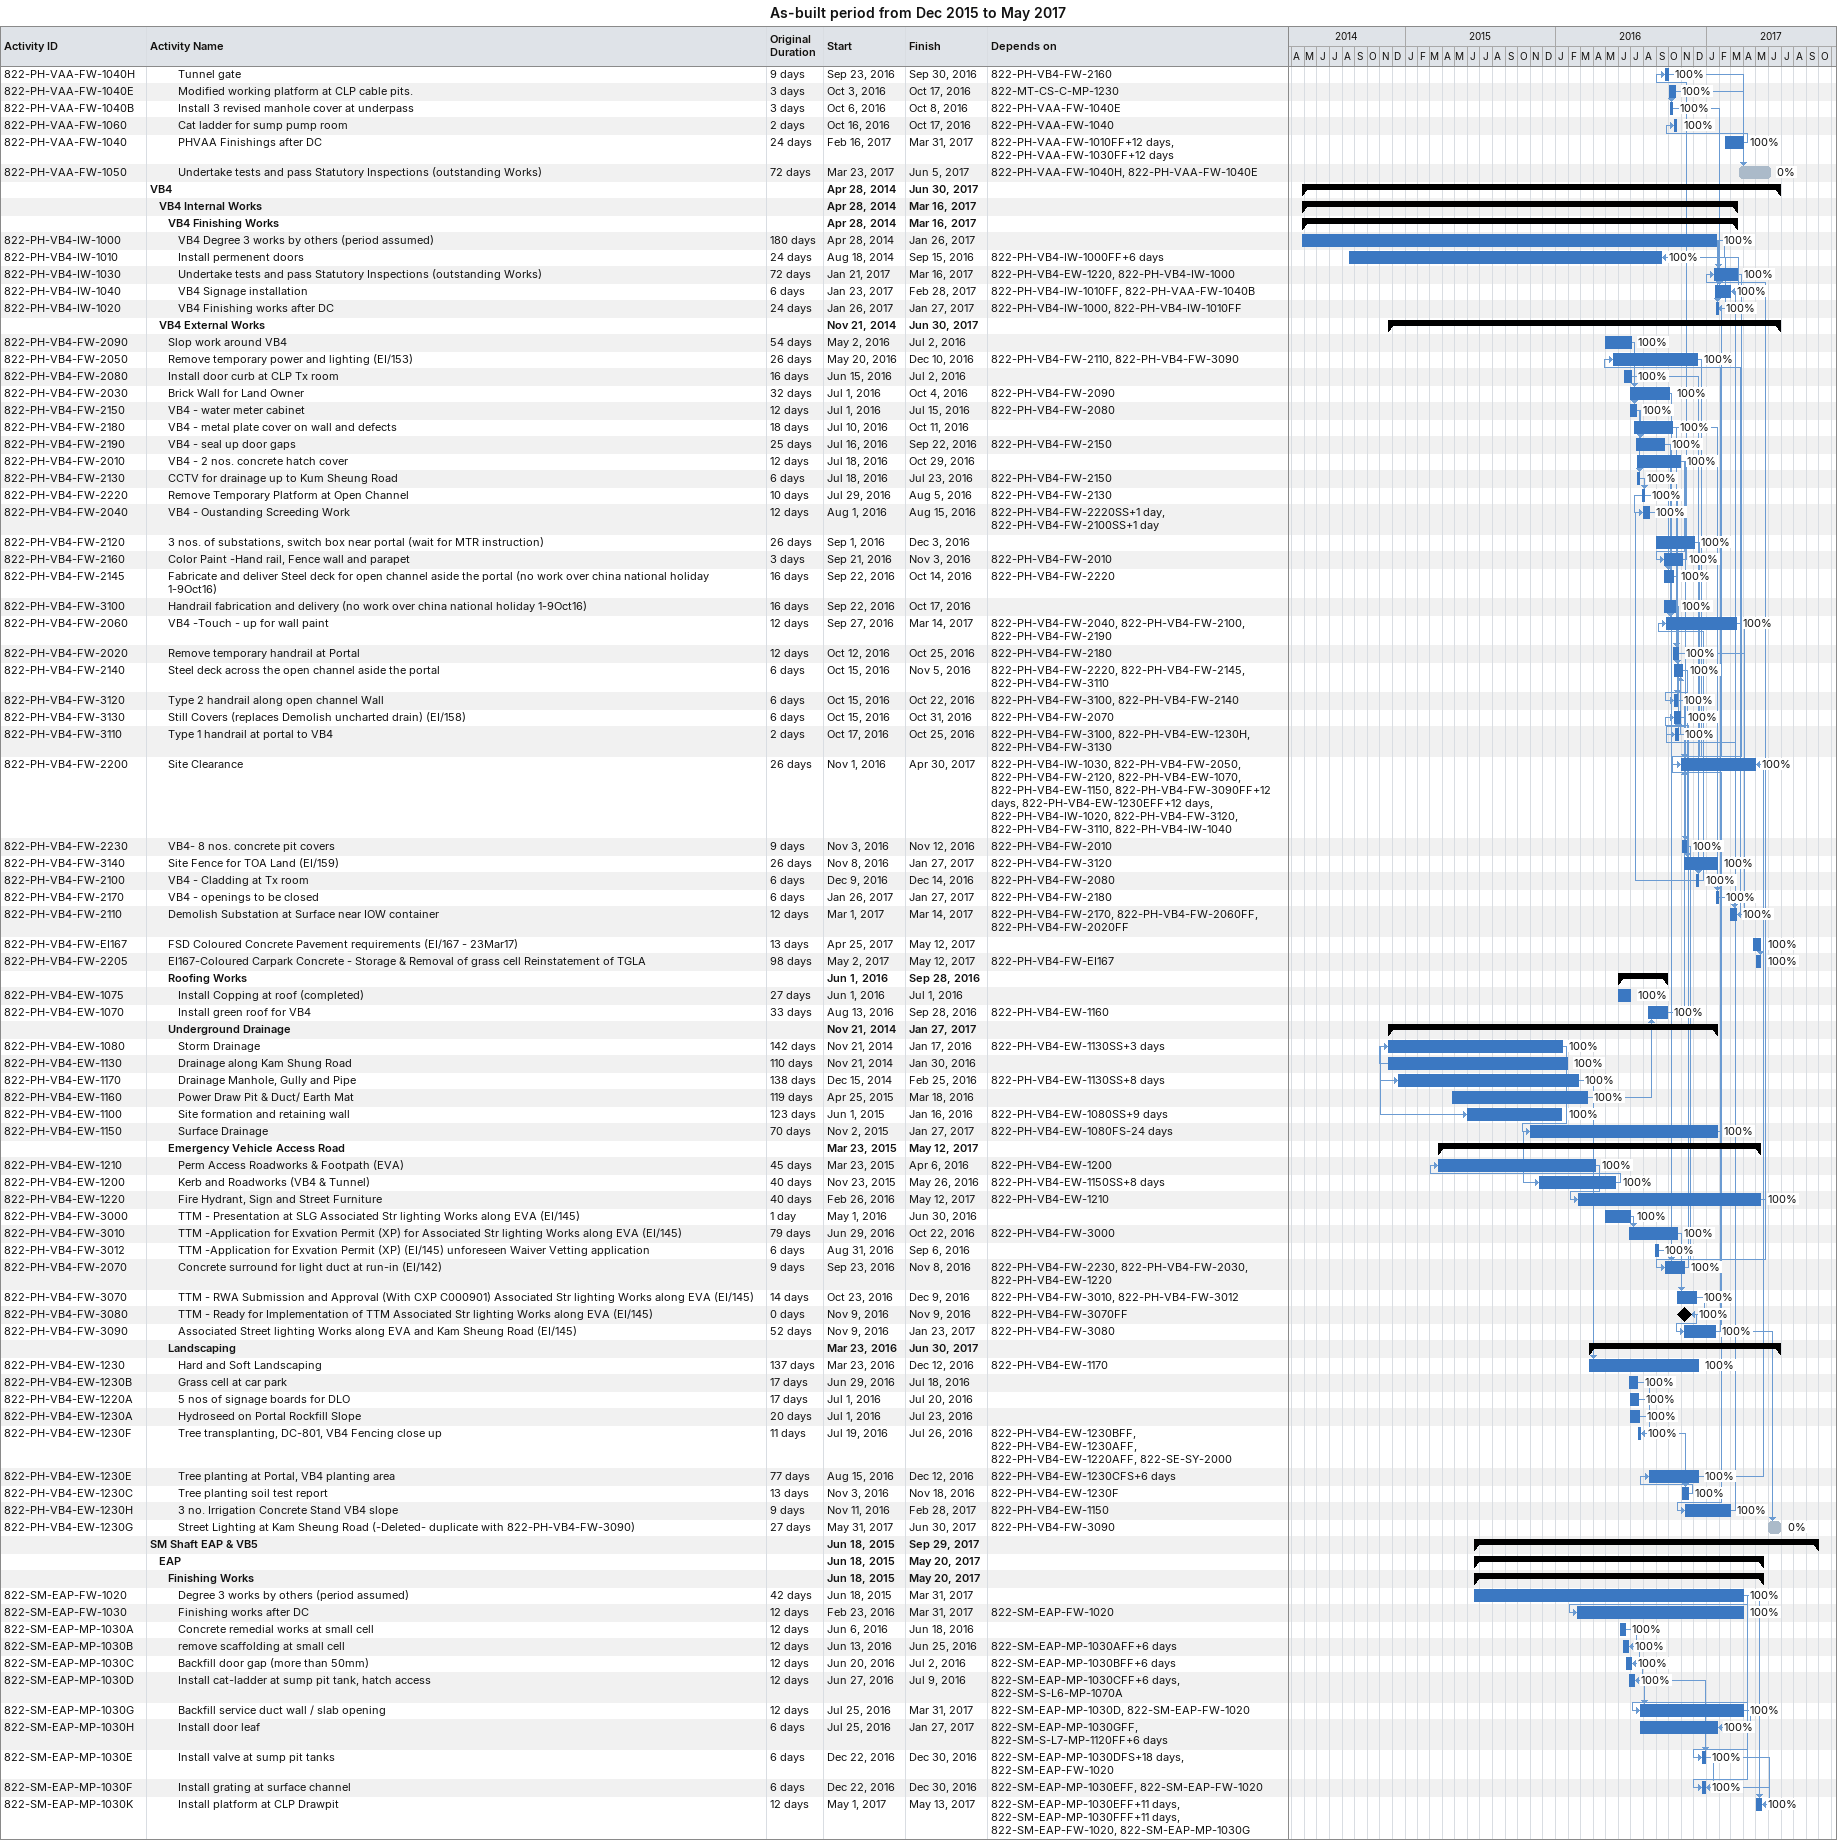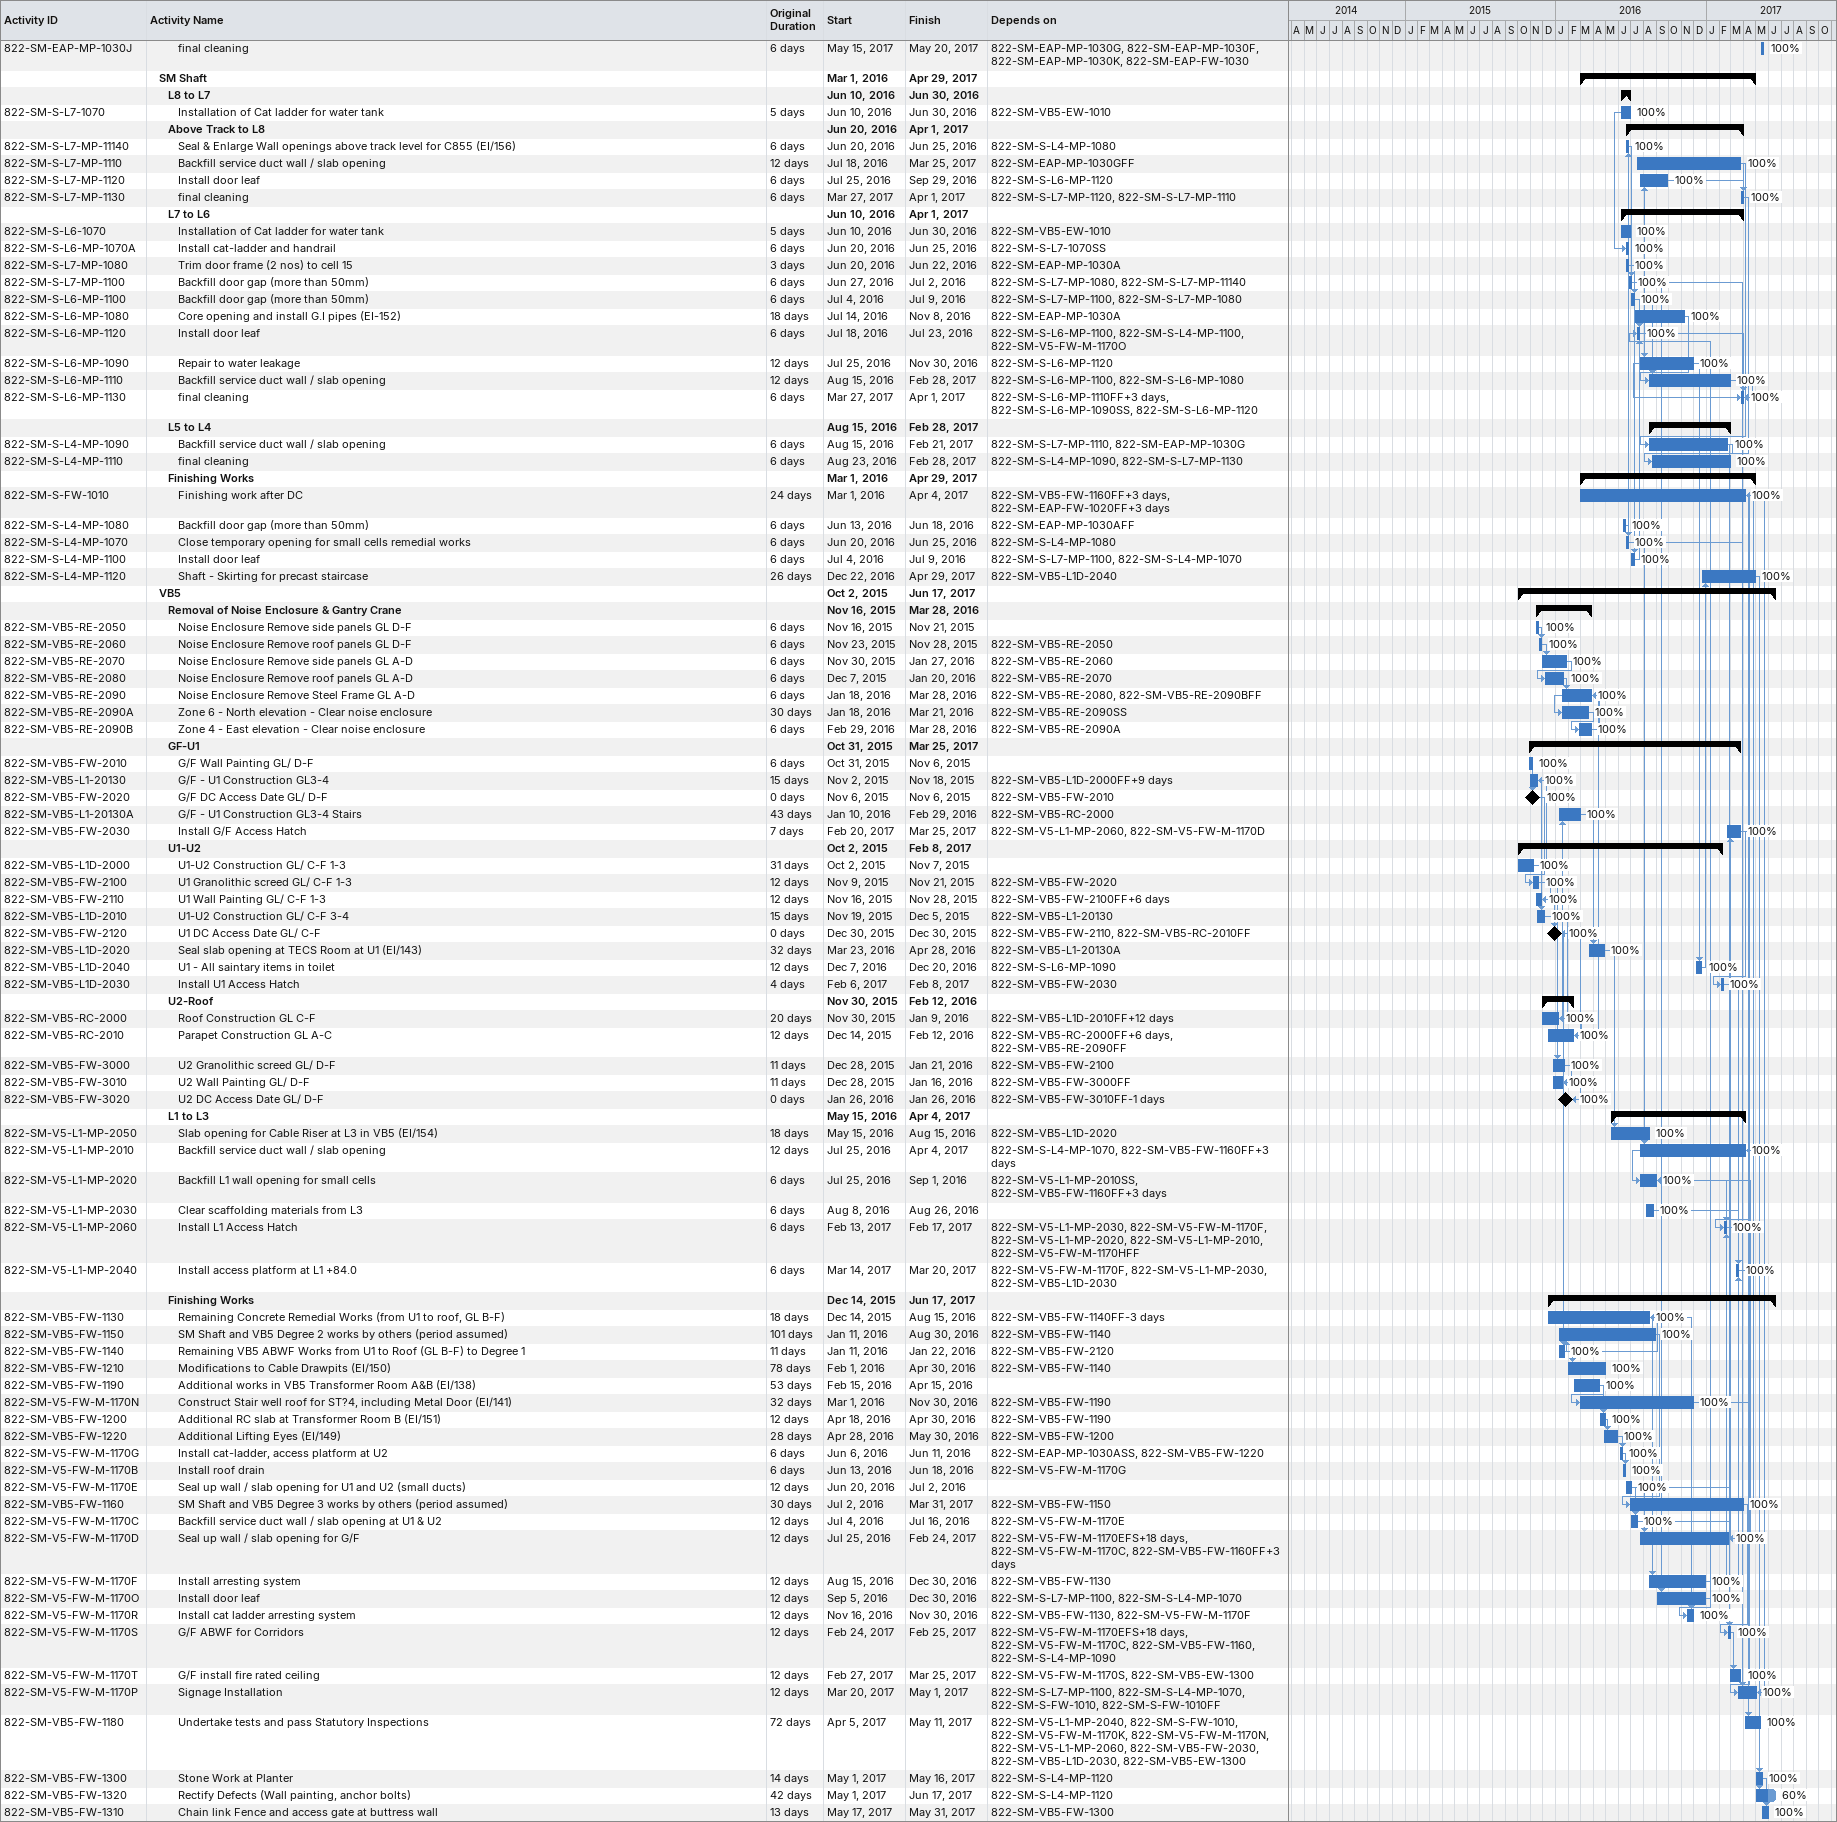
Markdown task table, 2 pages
As-built period from Dec 2015 to May 2017

| ID | Level | Task | Original duration | Start | Finish | Predecessors | % complete |
|---|---|---|---|---|---|---|---|
| 822-PH-VAA-FW-1040H | 4 | Tunnel gate | 9d | 2016-09-23 | 2016-09-30 | 822-PH-VB4-FW-2160 | 100 |
| 822-PH-VAA-FW-1040E | 4 | Modified working platform at CLP cable pits. | 3d | 2016-10-03 | 2016-10-17 | 822-MT-CS-C-MP-1230 | 100 |
| 822-PH-VAA-FW-1040B | 4 | Install 3 revised manhole cover at underpass | 3d | 2016-10-06 | 2016-10-08 | 822-PH-VAA-FW-1040E | 100 |
| 822-PH-VAA-FW-1060 | 4 | Cat ladder for sump pump room | 2d | 2016-10-16 | 2016-10-17 | 822-PH-VAA-FW-1040 | 100 |
| 822-PH-VAA-FW-1040 | 4 | PHVAA Finishings after DC | 24d | 2017-02-16 | 2017-03-31 | 822-PH-VAA-FW-1010FF+12d, 822-PH-VAA-FW-1030FF+12d | 100 |
| 822-PH-VAA-FW-1050 | 4 | Undertake tests and pass Statutory Inspections (outstanding Works) | 72d | 2017-03-23 | 2017-06-05 | 822-PH-VAA-FW-1040H, 822-PH-VAA-FW-1040E | 0 |
|  | 1 | **VB4** |  | 2014-04-28 | 2017-06-30 |  |  |
|  | 2 | **VB4 Internal Works** |  | 2014-04-28 | 2017-03-16 |  |  |
|  | 3 | **VB4 Finishing Works** |  | 2014-04-28 | 2017-03-16 |  |  |
| 822-PH-VB4-IW-1000 | 4 | VB4 Degree 3 works by others (period assumed) | 180d | 2014-04-28 | 2017-01-26 |  | 100 |
| 822-PH-VB4-IW-1010 | 4 | Install permenent doors | 24d | 2014-08-18 | 2016-09-15 | 822-PH-VB4-IW-1000FF+6d | 100 |
| 822-PH-VB4-IW-1030 | 4 | Undertake tests and pass Statutory Inspections (outstanding Works) | 72d | 2017-01-21 | 2017-03-16 | 822-PH-VB4-EW-1220, 822-PH-VB4-IW-1000 | 100 |
| 822-PH-VB4-IW-1040 | 4 | VB4 Signage installation | 6d | 2017-01-23 | 2017-02-28 | 822-PH-VB4-IW-1010FF, 822-PH-VAA-FW-1040B | 100 |
| 822-PH-VB4-IW-1020 | 4 | VB4 Finishing works after DC | 24d | 2017-01-26 | 2017-01-27 | 822-PH-VB4-IW-1000, 822-PH-VB4-IW-1010FF | 100 |
|  | 2 | **VB4 External Works** |  | 2014-11-21 | 2017-06-30 |  |  |
| 822-PH-VB4-FW-2090 | 3 | Slop work around VB4 | 54d | 2016-05-02 | 2016-07-02 |  | 100 |
| 822-PH-VB4-FW-2050 | 3 | Remove temporary power and lighting (EI/153) | 26d | 2016-05-20 | 2016-12-10 | 822-PH-VB4-FW-2110, 822-PH-VB4-FW-3090 | 100 |
| 822-PH-VB4-FW-2080 | 3 | Install door curb at CLP Tx room | 16d | 2016-06-15 | 2016-07-02 |  | 100 |
| 822-PH-VB4-FW-2030 | 3 | Brick Wall for Land Owner | 32d | 2016-07-01 | 2016-10-04 | 822-PH-VB4-FW-2090 | 100 |
| 822-PH-VB4-FW-2150 | 3 | VB4 - water meter cabinet | 12d | 2016-07-01 | 2016-07-15 | 822-PH-VB4-FW-2080 | 100 |
| 822-PH-VB4-FW-2180 | 3 | VB4 - metal plate cover on wall and defects | 18d | 2016-07-10 | 2016-10-11 |  | 100 |
| 822-PH-VB4-FW-2190 | 3 | VB4 - seal up door gaps | 25d | 2016-07-16 | 2016-09-22 | 822-PH-VB4-FW-2150 | 100 |
| 822-PH-VB4-FW-2010 | 3 | VB4 - 2 nos. concrete hatch cover | 12d | 2016-07-18 | 2016-10-29 |  | 100 |
| 822-PH-VB4-FW-2130 | 3 | CCTV for drainage up to Kum Sheung Road | 6d | 2016-07-18 | 2016-07-23 | 822-PH-VB4-FW-2150 | 100 |
| 822-PH-VB4-FW-2220 | 3 | Remove Temporary Platform at Open Channel | 10d | 2016-07-29 | 2016-08-05 | 822-PH-VB4-FW-2130 | 100 |
| 822-PH-VB4-FW-2040 | 3 | VB4 - Oustanding Screeding Work | 12d | 2016-08-01 | 2016-08-15 | 822-PH-VB4-FW-2220SS+1d, 822-PH-VB4-FW-2100SS+1d | 100 |
| 822-PH-VB4-FW-2120 | 3 | 3 nos. of substations, switch box near portal (wait for MTR instruction) | 26d | 2016-09-01 | 2016-12-03 |  | 100 |
| 822-PH-VB4-FW-2160 | 3 | Color Paint -Hand rail, Fence wall and parapet | 3d | 2016-09-21 | 2016-11-03 | 822-PH-VB4-FW-2010 | 100 |
| 822-PH-VB4-FW-2145 | 3 | Fabricate and deliver Steel deck for open channel aside the portal (no work over china national holiday 1-9Oct16) | 16d | 2016-09-22 | 2016-10-14 | 822-PH-VB4-FW-2220 | 100 |
| 822-PH-VB4-FW-3100 | 3 | Handrail fabrication and delivery (no work over china national holiday 1-9Oct16) | 16d | 2016-09-22 | 2016-10-17 |  | 100 |
| 822-PH-VB4-FW-2060 | 3 | VB4 -Touch - up for wall paint | 12d | 2016-09-27 | 2017-03-14 | 822-PH-VB4-FW-2040, 822-PH-VB4-FW-2100, 822-PH-VB4-FW-2190 | 100 |
| 822-PH-VB4-FW-2020 | 3 | Remove temporary handrail at Portal | 12d | 2016-10-12 | 2016-10-25 | 822-PH-VB4-FW-2180 | 100 |
| 822-PH-VB4-FW-2140 | 3 | Steel deck across the open channel aside the portal | 6d | 2016-10-15 | 2016-11-05 | 822-PH-VB4-FW-2220, 822-PH-VB4-FW-2145, 822-PH-VB4-FW-3110 | 100 |
| 822-PH-VB4-FW-3120 | 3 | Type 2 handrail along open channel Wall | 6d | 2016-10-15 | 2016-10-22 | 822-PH-VB4-FW-3100, 822-PH-VB4-FW-2140 | 100 |
| 822-PH-VB4-FW-3130 | 3 | Still Covers (replaces Demolish uncharted drain) (EI/158) | 6d | 2016-10-15 | 2016-10-31 | 822-PH-VB4-FW-2070 | 100 |
| 822-PH-VB4-FW-3110 | 3 | Type 1 handrail at portal to VB4 | 2d | 2016-10-17 | 2016-10-25 | 822-PH-VB4-FW-3100, 822-PH-VB4-EW-1230H, 822-PH-VB4-FW-3130 | 100 |
| 822-PH-VB4-FW-2200 | 3 | Site Clearance | 26d | 2016-11-01 | 2017-04-30 | 822-PH-VB4-IW-1030, 822-PH-VB4-FW-2050, 822-PH-VB4-FW-2120, 822-PH-VB4-EW-1070, 822-PH-VB4-EW-1150, 822-PH-VB4-FW-3090FF+12d, 822-PH-VB4-EW-1230EFF+12d, 822-PH-VB4-IW-1020, 822-PH-VB4-FW-3120, 822-PH-VB4-FW-3110, 822-PH-VB4-IW-1040 | 100 |
| 822-PH-VB4-FW-2230 | 3 | VB4- 8 nos. concrete pit covers | 9d | 2016-11-03 | 2016-11-12 | 822-PH-VB4-FW-2010 | 100 |
| 822-PH-VB4-FW-3140 | 3 | Site Fence for TOA Land (EI/159) | 26d | 2016-11-08 | 2017-01-27 | 822-PH-VB4-FW-3120 | 100 |
| 822-PH-VB4-FW-2100 | 3 | VB4 - Cladding at Tx room | 6d | 2016-12-09 | 2016-12-14 | 822-PH-VB4-FW-2080 | 100 |
| 822-PH-VB4-FW-2170 | 3 | VB4 - openings to be closed | 6d | 2017-01-26 | 2017-01-27 | 822-PH-VB4-FW-2180 | 100 |
| 822-PH-VB4-FW-2110 | 3 | Demolish Substation at Surface near IOW container | 12d | 2017-03-01 | 2017-03-14 | 822-PH-VB4-FW-2170, 822-PH-VB4-FW-2060FF, 822-PH-VB4-FW-2020FF | 100 |
| 822-PH-VB4-FW-EI167 | 3 | FSD Coloured Concrete Pavement requirements (EI/167 - 23Mar17) | 13d | 2017-04-25 | 2017-05-12 |  | 100 |
| 822-PH-VB4-FW-2205 | 3 | EI167-Coloured Carpark Concrete - Storage & Removal of grass cell Reinstatement of TGLA | 98d | 2017-05-02 | 2017-05-12 | 822-PH-VB4-FW-EI167 | 100 |
|  | 3 | **Roofing Works** |  | 2016-06-01 | 2016-09-28 |  |  |
| 822-PH-VB4-EW-1075 | 4 | Install Copping at roof (completed) | 27d | 2016-06-01 | 2016-07-01 |  | 100 |
| 822-PH-VB4-EW-1070 | 4 | Install green roof for VB4 | 33d | 2016-08-13 | 2016-09-28 | 822-PH-VB4-EW-1160 | 100 |
|  | 3 | **Underground Drainage** |  | 2014-11-21 | 2017-01-27 |  |  |
| 822-PH-VB4-EW-1080 | 4 | Storm Drainage | 142d | 2014-11-21 | 2016-01-17 | 822-PH-VB4-EW-1130SS+3d | 100 |
| 822-PH-VB4-EW-1130 | 4 | Drainage along Kam Shung Road | 110d | 2014-11-21 | 2016-01-30 |  | 100 |
| 822-PH-VB4-EW-1170 | 4 | Drainage Manhole, Gully and Pipe | 138d | 2014-12-15 | 2016-02-25 | 822-PH-VB4-EW-1130SS+8d | 100 |
| 822-PH-VB4-EW-1160 | 4 | Power Draw Pit & Duct/ Earth Mat | 119d | 2015-04-25 | 2016-03-18 |  | 100 |
| 822-PH-VB4-EW-1100 | 4 | Site formation and retaining wall | 123d | 2015-06-01 | 2016-01-16 | 822-PH-VB4-EW-1080SS+9d | 100 |
| 822-PH-VB4-EW-1150 | 4 | Surface Drainage | 70d | 2015-11-02 | 2017-01-27 | 822-PH-VB4-EW-1080FS-24d | 100 |
|  | 3 | **Emergency Vehicle Access Road** |  | 2015-03-23 | 2017-05-12 |  |  |
| 822-PH-VB4-EW-1210 | 4 | Perm Access Roadworks & Footpath (EVA) | 45d | 2015-03-23 | 2016-04-06 | 822-PH-VB4-EW-1200 | 100 |
| 822-PH-VB4-EW-1200 | 4 | Kerb and Roadworks (VB4 & Tunnel) | 40d | 2015-11-23 | 2016-05-26 | 822-PH-VB4-EW-1150SS+8d | 100 |
| 822-PH-VB4-EW-1220 | 4 | Fire Hydrant, Sign and Street Furniture | 40d | 2016-02-26 | 2017-05-12 | 822-PH-VB4-EW-1210 | 100 |
| 822-PH-VB4-FW-3000 | 4 | TTM - Presentation at SLG Associated Str lighting Works along EVA (EI/145) | 1d | 2016-05-01 | 2016-06-30 |  | 100 |
| 822-PH-VB4-FW-3010 | 4 | TTM -Application for Exvation Permit (XP) for Associated Str lighting Works along EVA (EI/145) | 79d | 2016-06-29 | 2016-10-22 | 822-PH-VB4-FW-3000 | 100 |
| 822-PH-VB4-FW-3012 | 4 | TTM -Application for Exvation Permit (XP) (EI/145) unforeseen Waiver Vetting application | 6d | 2016-08-31 | 2016-09-06 |  | 100 |
| 822-PH-VB4-FW-2070 | 4 | Concrete surround for light duct at run-in (EI/142) | 9d | 2016-09-23 | 2016-11-08 | 822-PH-VB4-FW-2230, 822-PH-VB4-FW-2030, 822-PH-VB4-EW-1220 | 100 |
| 822-PH-VB4-FW-3070 | 4 | TTM - RWA Submission and Approval (With CXP C000901) Associated Str lighting Works along EVA (EI/145) | 14d | 2016-10-23 | 2016-12-09 | 822-PH-VB4-FW-3010, 822-PH-VB4-FW-3012 | 100 |
| 822-PH-VB4-FW-3080 | 4 | TTM - Ready for Implementation of TTM Associated Str lighting Works along EVA (EI/145) | 0d | 2016-11-09 | 2016-11-09 | 822-PH-VB4-FW-3070FF | 100 |
| 822-PH-VB4-FW-3090 | 4 | Associated Street lighting Works along EVA and Kam Sheung Road (EI/145) | 52d | 2016-11-09 | 2017-01-23 | 822-PH-VB4-FW-3080 | 100 |
|  | 3 | **Landscaping** |  | 2016-03-23 | 2017-06-30 |  |  |
| 822-PH-VB4-EW-1230 | 4 | Hard and Soft Landscaping | 137d | 2016-03-23 | 2016-12-12 | 822-PH-VB4-EW-1170 | 100 |
| 822-PH-VB4-EW-1230B | 4 | Grass cell at car park | 17d | 2016-06-29 | 2016-07-18 |  | 100 |
| 822-PH-VB4-EW-1220A | 4 | 5 nos of signage boards for DLO | 17d | 2016-07-01 | 2016-07-20 |  | 100 |
| 822-PH-VB4-EW-1230A | 4 | Hydroseed on Portal Rockfill Slope | 20d | 2016-07-01 | 2016-07-23 |  | 100 |
| 822-PH-VB4-EW-1230F | 4 | Tree transplanting, DC-801, VB4 Fencing close up | 11d | 2016-07-19 | 2016-07-26 | 822-PH-VB4-EW-1230BFF, 822-PH-VB4-EW-1230AFF, 822-PH-VB4-EW-1220AFF, 822-SE-SY-2000 | 100 |
| 822-PH-VB4-EW-1230E | 4 | Tree planting at Portal, VB4 planting area | 77d | 2016-08-15 | 2016-12-12 | 822-PH-VB4-EW-1230CFS+6d | 100 |
| 822-PH-VB4-EW-1230C | 4 | Tree planting soil test report | 13d | 2016-11-03 | 2016-11-18 | 822-PH-VB4-EW-1230F | 100 |
| 822-PH-VB4-EW-1230H | 4 | 3 no. Irrigation Concrete Stand VB4 slope | 9d | 2016-11-11 | 2017-02-28 | 822-PH-VB4-EW-1150 | 100 |
| 822-PH-VB4-EW-1230G | 4 | Street Lighting at Kam Sheung Road (-Deleted- duplicate with 822-PH-VB4-FW-3090) | 27d | 2017-05-31 | 2017-06-30 | 822-PH-VB4-FW-3090 | 0 |
|  | 1 | **SM Shaft EAP & VB5** |  | 2015-06-18 | 2017-09-29 |  |  |
|  | 2 | **EAP** |  | 2015-06-18 | 2017-05-20 |  |  |
|  | 3 | **Finishing Works** |  | 2015-06-18 | 2017-05-20 |  |  |
| 822-SM-EAP-FW-1020 | 4 | Degree 3 works by others (period assumed) | 42d | 2015-06-18 | 2017-03-31 |  | 100 |
| 822-SM-EAP-FW-1030 | 4 | Finishing works after DC | 12d | 2016-02-23 | 2017-03-31 | 822-SM-EAP-FW-1020 | 100 |
| 822-SM-EAP-MP-1030A | 4 | Concrete remedial works at small cell | 12d | 2016-06-06 | 2016-06-18 |  | 100 |
| 822-SM-EAP-MP-1030B | 4 | remove scaffolding at small cell | 12d | 2016-06-13 | 2016-06-25 | 822-SM-EAP-MP-1030AFF+6d | 100 |
| 822-SM-EAP-MP-1030C | 4 | Backfill door gap (more than 50mm) | 12d | 2016-06-20 | 2016-07-02 | 822-SM-EAP-MP-1030BFF+6d | 100 |
| 822-SM-EAP-MP-1030D | 4 | Install cat-ladder at sump pit tank, hatch access | 12d | 2016-06-27 | 2016-07-09 | 822-SM-EAP-MP-1030CFF+6d, 822-SM-S-L6-MP-1070A | 100 |
| 822-SM-EAP-MP-1030G | 4 | Backfill service duct wall / slab opening | 12d | 2016-07-25 | 2017-03-31 | 822-SM-EAP-MP-1030D, 822-SM-EAP-FW-1020 | 100 |
| 822-SM-EAP-MP-1030H | 4 | Install door leaf | 6d | 2016-07-25 | 2017-01-27 | 822-SM-EAP-MP-1030GFF, 822-SM-S-L7-MP-1120FF+6d | 100 |
| 822-SM-EAP-MP-1030E | 4 | Install valve at sump pit tanks | 6d | 2016-12-22 | 2016-12-30 | 822-SM-EAP-MP-1030DFS+18d, 822-SM-EAP-FW-1020 | 100 |
| 822-SM-EAP-MP-1030F | 4 | Install grating at surface channel | 6d | 2016-12-22 | 2016-12-30 | 822-SM-EAP-MP-1030EFF, 822-SM-EAP-FW-1020 | 100 |
| 822-SM-EAP-MP-1030K | 4 | Install platform at CLP Drawpit | 12d | 2017-05-01 | 2017-05-13 | 822-SM-EAP-MP-1030EFF+11d, 822-SM-EAP-MP-1030FFF+11d, 822-SM-EAP-FW-1020, 822-SM-EAP-MP-1030G | 100 |
| 822-SM-EAP-MP-1030J | 4 | final cleaning | 6d | 2017-05-15 | 2017-05-20 | 822-SM-EAP-MP-1030G, 822-SM-EAP-MP-1030F, 822-SM-EAP-MP-1030K, 822-SM-EAP-FW-1030 | 100 |
|  | 2 | **SM Shaft** |  | 2016-03-01 | 2017-04-29 |  |  |
|  | 3 | **L8 to L7** |  | 2016-06-10 | 2016-06-30 |  |  |
| 822-SM-S-L7-1070 | 4 | Installation of Cat ladder for water tank | 5d | 2016-06-10 | 2016-06-30 | 822-SM-VB5-EW-1010 | 100 |
|  | 3 | **Above Track to L8** |  | 2016-06-20 | 2017-04-01 |  |  |
| 822-SM-S-L7-MP-11140 | 4 | Seal & Enlarge Wall openings above track level for C855 (EI/156) | 6d | 2016-06-20 | 2016-06-25 | 822-SM-S-L4-MP-1080 | 100 |
| 822-SM-S-L7-MP-1110 | 4 | Backfill service duct wall / slab opening | 12d | 2016-07-18 | 2017-03-25 | 822-SM-EAP-MP-1030GFF | 100 |
| 822-SM-S-L7-MP-1120 | 4 | Install door leaf | 6d | 2016-07-25 | 2016-09-29 | 822-SM-S-L6-MP-1120 | 100 |
| 822-SM-S-L7-MP-1130 | 4 | final cleaning | 6d | 2017-03-27 | 2017-04-01 | 822-SM-S-L7-MP-1120, 822-SM-S-L7-MP-1110 | 100 |
|  | 3 | **L7 to L6** |  | 2016-06-10 | 2017-04-01 |  |  |
| 822-SM-S-L6-1070 | 4 | Installation of Cat ladder for water tank | 5d | 2016-06-10 | 2016-06-30 | 822-SM-VB5-EW-1010 | 100 |
| 822-SM-S-L6-MP-1070A | 4 | Install cat-ladder and handrail | 6d | 2016-06-20 | 2016-06-25 | 822-SM-S-L7-1070SS | 100 |
| 822-SM-S-L7-MP-1080 | 4 | Trim door frame (2 nos) to cell 15 | 3d | 2016-06-20 | 2016-06-22 | 822-SM-EAP-MP-1030A | 100 |
| 822-SM-S-L7-MP-1100 | 4 | Backfill door gap (more than 50mm) | 6d | 2016-06-27 | 2016-07-02 | 822-SM-S-L7-MP-1080, 822-SM-S-L7-MP-11140 | 100 |
| 822-SM-S-L6-MP-1100 | 4 | Backfill door gap (more than 50mm) | 6d | 2016-07-04 | 2016-07-09 | 822-SM-S-L7-MP-1100, 822-SM-S-L7-MP-1080 | 100 |
| 822-SM-S-L6-MP-1080 | 4 | Core opening and install G.I pipes (EI-152) | 18d | 2016-07-14 | 2016-11-08 | 822-SM-EAP-MP-1030A | 100 |
| 822-SM-S-L6-MP-1120 | 4 | Install door leaf | 6d | 2016-07-18 | 2016-07-23 | 822-SM-S-L6-MP-1100, 822-SM-S-L4-MP-1100, 822-SM-V5-FW-M-1170O | 100 |
| 822-SM-S-L6-MP-1090 | 4 | Repair to water leakage | 12d | 2016-07-25 | 2016-11-30 | 822-SM-S-L6-MP-1120 | 100 |
| 822-SM-S-L6-MP-1110 | 4 | Backfill service duct wall / slab opening | 12d | 2016-08-15 | 2017-02-28 | 822-SM-S-L6-MP-1100, 822-SM-S-L6-MP-1080 | 100 |
| 822-SM-S-L6-MP-1130 | 4 | final cleaning | 6d | 2017-03-27 | 2017-04-01 | 822-SM-S-L6-MP-1110FF+3d, 822-SM-S-L6-MP-1090SS, 822-SM-S-L6-MP-1120 | 100 |
|  | 3 | **L5 to L4** |  | 2016-08-15 | 2017-02-28 |  |  |
| 822-SM-S-L4-MP-1090 | 4 | Backfill service duct wall / slab opening | 6d | 2016-08-15 | 2017-02-21 | 822-SM-S-L7-MP-1110, 822-SM-EAP-MP-1030G | 100 |
| 822-SM-S-L4-MP-1110 | 4 | final cleaning | 6d | 2016-08-23 | 2017-02-28 | 822-SM-S-L4-MP-1090, 822-SM-S-L7-MP-1130 | 100 |
|  | 3 | **Finishing Works** |  | 2016-03-01 | 2017-04-29 |  |  |
| 822-SM-S-FW-1010 | 4 | Finishing work after DC | 24d | 2016-03-01 | 2017-04-04 | 822-SM-VB5-FW-1160FF+3d, 822-SM-EAP-FW-1020FF+3d | 100 |
| 822-SM-S-L4-MP-1080 | 4 | Backfill door gap (more than 50mm) | 6d | 2016-06-13 | 2016-06-18 | 822-SM-EAP-MP-1030AFF | 100 |
| 822-SM-S-L4-MP-1070 | 4 | Close temporary opening for small cells remedial works | 6d | 2016-06-20 | 2016-06-25 | 822-SM-S-L4-MP-1080 | 100 |
| 822-SM-S-L4-MP-1100 | 4 | Install door leaf | 6d | 2016-07-04 | 2016-07-09 | 822-SM-S-L7-MP-1100, 822-SM-S-L4-MP-1070 | 100 |
| 822-SM-S-L4-MP-1120 | 4 | Shaft - Skirting for precast staircase | 26d | 2016-12-22 | 2017-04-29 | 822-SM-VB5-L1D-2040 | 100 |
|  | 2 | **VB5** |  | 2015-10-02 | 2017-06-17 |  |  |
|  | 3 | **Removal of Noise Enclosure & Gantry Crane** |  | 2015-11-16 | 2016-03-28 |  |  |
| 822-SM-VB5-RE-2050 | 4 | Noise Enclosure Remove side panels GL D-F | 6d | 2015-11-16 | 2015-11-21 |  | 100 |
| 822-SM-VB5-RE-2060 | 4 | Noise Enclosure Remove roof panels GL D-F | 6d | 2015-11-23 | 2015-11-28 | 822-SM-VB5-RE-2050 | 100 |
| 822-SM-VB5-RE-2070 | 4 | Noise Enclosure Remove side panels GL A-D | 6d | 2015-11-30 | 2016-01-27 | 822-SM-VB5-RE-2060 | 100 |
| 822-SM-VB5-RE-2080 | 4 | Noise Enclosure Remove roof panels GL A-D | 6d | 2015-12-07 | 2016-01-20 | 822-SM-VB5-RE-2070 | 100 |
| 822-SM-VB5-RE-2090 | 4 | Noise Enclosure Remove Steel Frame GL A-D | 6d | 2016-01-18 | 2016-03-28 | 822-SM-VB5-RE-2080, 822-SM-VB5-RE-2090BFF | 100 |
| 822-SM-VB5-RE-2090A | 4 | Zone 6 - North elevation - Clear noise enclosure | 30d | 2016-01-18 | 2016-03-21 | 822-SM-VB5-RE-2090SS | 100 |
| 822-SM-VB5-RE-2090B | 4 | Zone 4 - East elevation - Clear noise enclosure | 6d | 2016-02-29 | 2016-03-28 | 822-SM-VB5-RE-2090A | 100 |
|  | 3 | **GF-U1** |  | 2015-10-31 | 2017-03-25 |  |  |
| 822-SM-VB5-FW-2010 | 4 | G/F Wall Painting GL/ D-F | 6d | 2015-10-31 | 2015-11-06 |  | 100 |
| 822-SM-VB5-L1-20130 | 4 | G/F - U1 Construction GL3-4 | 15d | 2015-11-02 | 2015-11-18 | 822-SM-VB5-L1D-2000FF+9d | 100 |
| 822-SM-VB5-FW-2020 | 4 | G/F DC Access Date GL/ D-F | 0d | 2015-11-06 | 2015-11-06 | 822-SM-VB5-FW-2010 | 100 |
| 822-SM-VB5-L1-20130A | 4 | G/F - U1 Construction GL3-4 Stairs | 43d | 2016-01-10 | 2016-02-29 | 822-SM-VB5-RC-2000 | 100 |
| 822-SM-VB5-FW-2030 | 4 | Install G/F Access Hatch | 7d | 2017-02-20 | 2017-03-25 | 822-SM-V5-L1-MP-2060, 822-SM-V5-FW-M-1170D | 100 |
|  | 3 | **U1-U2** |  | 2015-10-02 | 2017-02-08 |  |  |
| 822-SM-VB5-L1D-2000 | 4 | U1-U2 Construction GL/ C-F 1-3 | 31d | 2015-10-02 | 2015-11-07 |  | 100 |
| 822-SM-VB5-FW-2100 | 4 | U1 Granolithic screed GL/ C-F 1-3 | 12d | 2015-11-09 | 2015-11-21 | 822-SM-VB5-FW-2020 | 100 |
| 822-SM-VB5-FW-2110 | 4 | U1 Wall Painting GL/ C-F 1-3 | 12d | 2015-11-16 | 2015-11-28 | 822-SM-VB5-FW-2100FF+6d | 100 |
| 822-SM-VB5-L1D-2010 | 4 | U1-U2 Construction GL/ C-F 3-4 | 15d | 2015-11-19 | 2015-12-05 | 822-SM-VB5-L1-20130 | 100 |
| 822-SM-VB5-FW-2120 | 4 | U1 DC Access Date GL/ C-F | 0d | 2015-12-30 | 2015-12-30 | 822-SM-VB5-FW-2110, 822-SM-VB5-RC-2010FF | 100 |
| 822-SM-VB5-L1D-2020 | 4 | Seal slab opening at TECS Room at U1 (EI/143) | 32d | 2016-03-23 | 2016-04-28 | 822-SM-VB5-L1-20130A | 100 |
| 822-SM-VB5-L1D-2040 | 4 | U1 - All saintary items in toilet | 12d | 2016-12-07 | 2016-12-20 | 822-SM-S-L6-MP-1090 | 100 |
| 822-SM-VB5-L1D-2030 | 4 | Install U1 Access Hatch | 4d | 2017-02-06 | 2017-02-08 | 822-SM-VB5-FW-2030 | 100 |
|  | 3 | **U2-Roof** |  | 2015-11-30 | 2016-02-12 |  |  |
| 822-SM-VB5-RC-2000 | 4 | Roof Construction GL C-F | 20d | 2015-11-30 | 2016-01-09 | 822-SM-VB5-L1D-2010FF+12d | 100 |
| 822-SM-VB5-RC-2010 | 4 | Parapet Construction GL A-C | 12d | 2015-12-14 | 2016-02-12 | 822-SM-VB5-RC-2000FF+6d, 822-SM-VB5-RE-2090FF | 100 |
| 822-SM-VB5-FW-3000 | 4 | U2 Granolithic screed GL/ D-F | 11d | 2015-12-28 | 2016-01-21 | 822-SM-VB5-FW-2100 | 100 |
| 822-SM-VB5-FW-3010 | 4 | U2 Wall Painting GL/ D-F | 11d | 2015-12-28 | 2016-01-16 | 822-SM-VB5-FW-3000FF | 100 |
| 822-SM-VB5-FW-3020 | 4 | U2 DC Access Date GL/ D-F | 0d | 2016-01-26 | 2016-01-26 | 822-SM-VB5-FW-3010FF-1d | 100 |
|  | 3 | **L1 to L3** |  | 2016-05-15 | 2017-04-04 |  |  |
| 822-SM-V5-L1-MP-2050 | 4 | Slab opening for Cable Riser at L3 in VB5 (EI/154) | 18d | 2016-05-15 | 2016-08-15 | 822-SM-VB5-L1D-2020 | 100 |
| 822-SM-V5-L1-MP-2010 | 4 | Backfill service duct wall / slab opening | 12d | 2016-07-25 | 2017-04-04 | 822-SM-S-L4-MP-1070, 822-SM-VB5-FW-1160FF+3d | 100 |
| 822-SM-V5-L1-MP-2020 | 4 | Backfill L1 wall opening for small cells | 6d | 2016-07-25 | 2016-09-01 | 822-SM-V5-L1-MP-2010SS, 822-SM-VB5-FW-1160FF+3d | 100 |
| 822-SM-V5-L1-MP-2030 | 4 | Clear scaffolding materials from L3 | 6d | 2016-08-08 | 2016-08-26 |  | 100 |
| 822-SM-V5-L1-MP-2060 | 4 | Install L1 Access Hatch | 6d | 2017-02-13 | 2017-02-17 | 822-SM-V5-L1-MP-2030, 822-SM-V5-FW-M-1170F, 822-SM-V5-L1-MP-2020, 822-SM-V5-L1-MP-2010, 822-SM-V5-FW-M-1170HFF | 100 |
| 822-SM-V5-L1-MP-2040 | 4 | Install access platform at L1 +84.0 | 6d | 2017-03-14 | 2017-03-20 | 822-SM-V5-FW-M-1170F, 822-SM-V5-L1-MP-2030, 822-SM-VB5-L1D-2030 | 100 |
|  | 3 | **Finishing Works** |  | 2015-12-14 | 2017-06-17 |  |  |
| 822-SM-VB5-FW-1130 | 4 | Remaining Concrete Remedial Works (from U1 to roof, GL B-F) | 18d | 2015-12-14 | 2016-08-15 | 822-SM-VB5-FW-1140FF-3d | 100 |
| 822-SM-VB5-FW-1150 | 4 | SM Shaft and VB5 Degree 2 works by others (period assumed) | 101d | 2016-01-11 | 2016-08-30 | 822-SM-VB5-FW-1140 | 100 |
| 822-SM-VB5-FW-1140 | 4 | Remaining VB5 ABWF Works from U1 to Roof (GL B-F) to Degree 1 | 11d | 2016-01-11 | 2016-01-22 | 822-SM-VB5-FW-2120 | 100 |
| 822-SM-VB5-FW-1210 | 4 | Modifications to Cable Drawpits (EI/150) | 78d | 2016-02-01 | 2016-04-30 | 822-SM-VB5-FW-1140 | 100 |
| 822-SM-VB5-FW-1190 | 4 | Additional works in VB5 Transformer Room A&B (EI/138) | 53d | 2016-02-15 | 2016-04-15 |  | 100 |
| 822-SM-V5-FW-M-1170N | 4 | Construct Stair well roof for ST?4, including Metal Door (EI/141) | 32d | 2016-03-01 | 2016-11-30 | 822-SM-VB5-FW-1190 | 100 |
| 822-SM-VB5-FW-1200 | 4 | Additional RC slab at Transformer Room B (EI/151) | 12d | 2016-04-18 | 2016-04-30 | 822-SM-VB5-FW-1190 | 100 |
| 822-SM-VB5-FW-1220 | 4 | Additional Lifting Eyes (EI/149) | 28d | 2016-04-28 | 2016-05-30 | 822-SM-VB5-FW-1200 | 100 |
| 822-SM-V5-FW-M-1170G | 4 | Install cat-ladder, access platform at U2 | 6d | 2016-06-06 | 2016-06-11 | 822-SM-EAP-MP-1030ASS, 822-SM-VB5-FW-1220 | 100 |
| 822-SM-V5-FW-M-1170B | 4 | Install roof drain | 6d | 2016-06-13 | 2016-06-18 | 822-SM-V5-FW-M-1170G | 100 |
| 822-SM-V5-FW-M-1170E | 4 | Seal up wall / slab opening for U1 and U2 (small ducts) | 12d | 2016-06-20 | 2016-07-02 |  | 100 |
| 822-SM-VB5-FW-1160 | 4 | SM Shaft and VB5 Degree 3 works by others (period assumed) | 30d | 2016-07-02 | 2017-03-31 | 822-SM-VB5-FW-1150 | 100 |
| 822-SM-V5-FW-M-1170C | 4 | Backfill service duct wall / slab opening at U1 & U2 | 12d | 2016-07-04 | 2016-07-16 | 822-SM-V5-FW-M-1170E | 100 |
| 822-SM-V5-FW-M-1170D | 4 | Seal up wall / slab opening for G/F | 12d | 2016-07-25 | 2017-02-24 | 822-SM-V5-FW-M-1170EFS+18d, 822-SM-V5-FW-M-1170C, 822-SM-VB5-FW-1160FF+3d | 100 |
| 822-SM-V5-FW-M-1170F | 4 | Install arresting system | 12d | 2016-08-15 | 2016-12-30 | 822-SM-VB5-FW-1130 | 100 |
| 822-SM-V5-FW-M-1170O | 4 | Install door leaf | 12d | 2016-09-05 | 2016-12-30 | 822-SM-S-L7-MP-1100, 822-SM-S-L4-MP-1070 | 100 |
| 822-SM-V5-FW-M-1170R | 4 | Install cat ladder arresting system | 12d | 2016-11-16 | 2016-11-30 | 822-SM-VB5-FW-1130, 822-SM-V5-FW-M-1170F | 100 |
| 822-SM-V5-FW-M-1170S | 4 | G/F ABWF for Corridors | 12d | 2017-02-24 | 2017-02-25 | 822-SM-V5-FW-M-1170EFS+18d, 822-SM-V5-FW-M-1170C, 822-SM-VB5-FW-1160, 822-SM-S-L4-MP-1090 | 100 |
| 822-SM-V5-FW-M-1170T | 4 | G/F install fire rated ceiling | 12d | 2017-02-27 | 2017-03-25 | 822-SM-V5-FW-M-1170S, 822-SM-VB5-EW-1300 | 100 |
| 822-SM-V5-FW-M-1170P | 4 | Signage Installation | 12d | 2017-03-20 | 2017-05-01 | 822-SM-S-L7-MP-1100, 822-SM-S-L4-MP-1070, 822-SM-S-FW-1010, 822-SM-S-FW-1010FF | 100 |
| 822-SM-VB5-FW-1180 | 4 | Undertake tests and pass Statutory Inspections | 72d | 2017-04-05 | 2017-05-11 | 822-SM-V5-L1-MP-2040, 822-SM-S-FW-1010, 822-SM-V5-FW-M-1170K, 822-SM-V5-FW-M-1170N, 822-SM-V5-L1-MP-2060, 822-SM-VB5-FW-2030, 822-SM-VB5-L1D-2030, 822-SM-VB5-EW-1300 | 100 |
| 822-SM-VB5-FW-1300 | 4 | Stone Work at Planter | 14d | 2017-05-01 | 2017-05-16 | 822-SM-S-L4-MP-1120 | 100 |
| 822-SM-VB5-FW-1320 | 4 | Rectify Defects (Wall painting, anchor bolts) | 42d | 2017-05-01 | 2017-06-17 | 822-SM-S-L4-MP-1120 | 60 |
| 822-SM-VB5-FW-1310 | 4 | Chain link Fence and access gate at buttress wall | 13d | 2017-05-17 | 2017-05-31 | 822-SM-VB5-FW-1300 | 100 |
